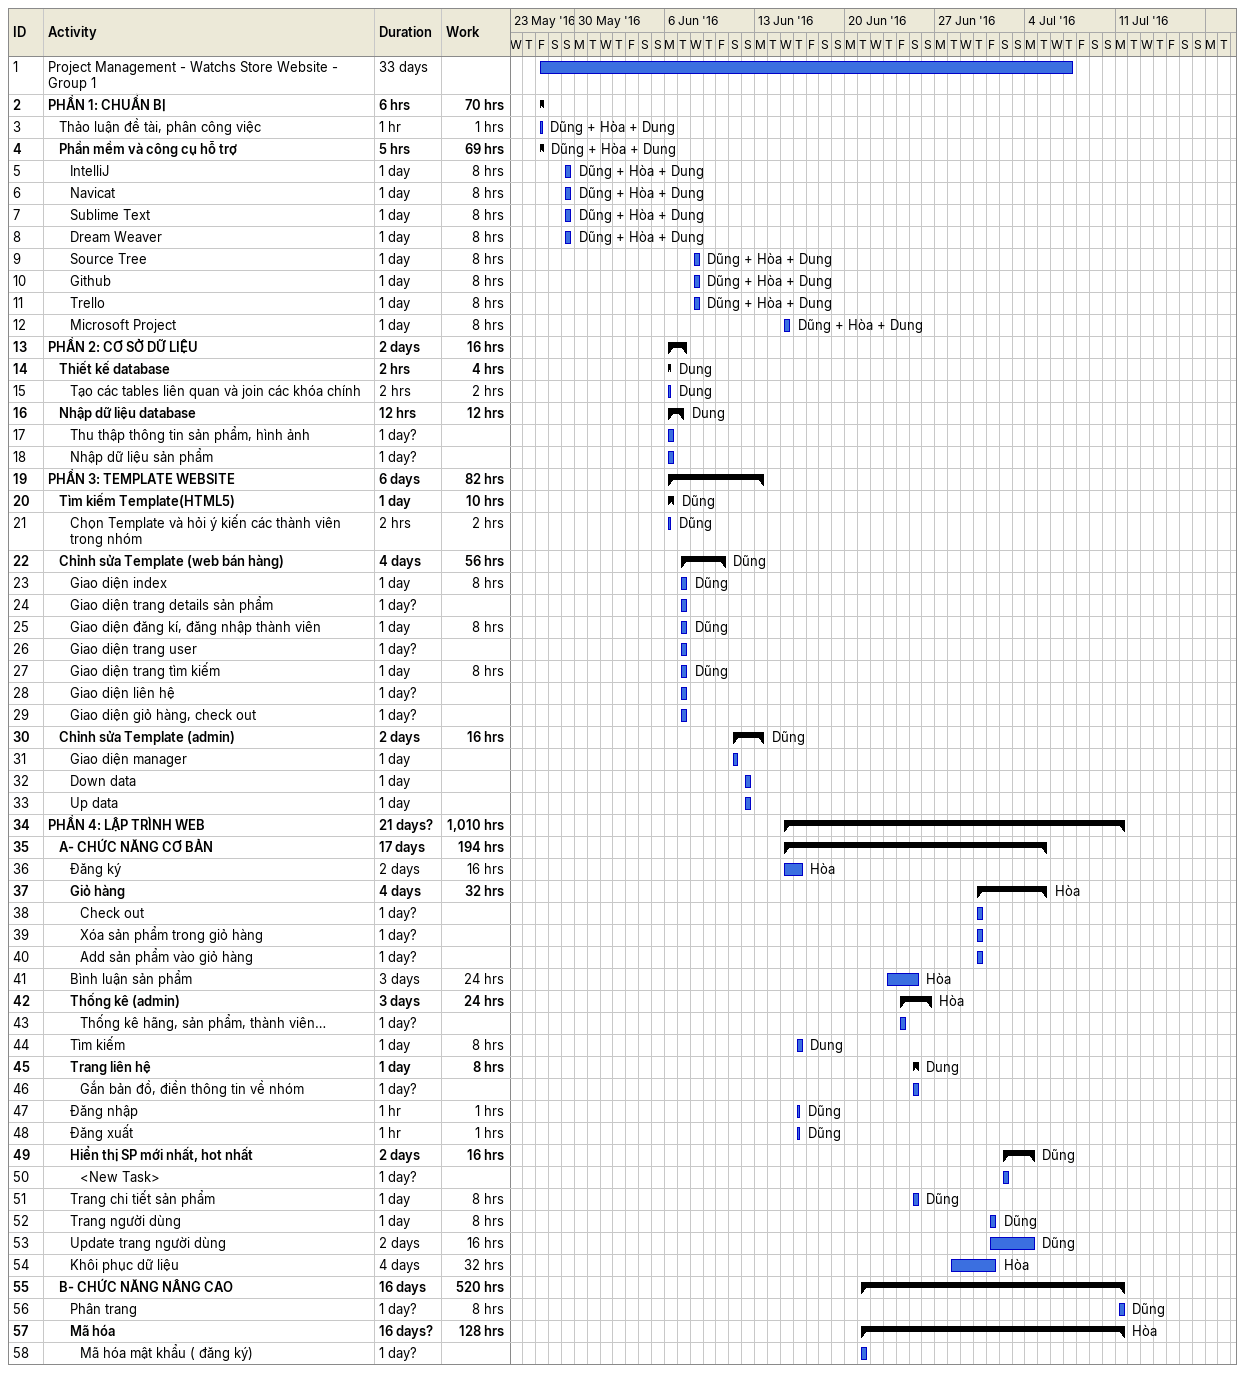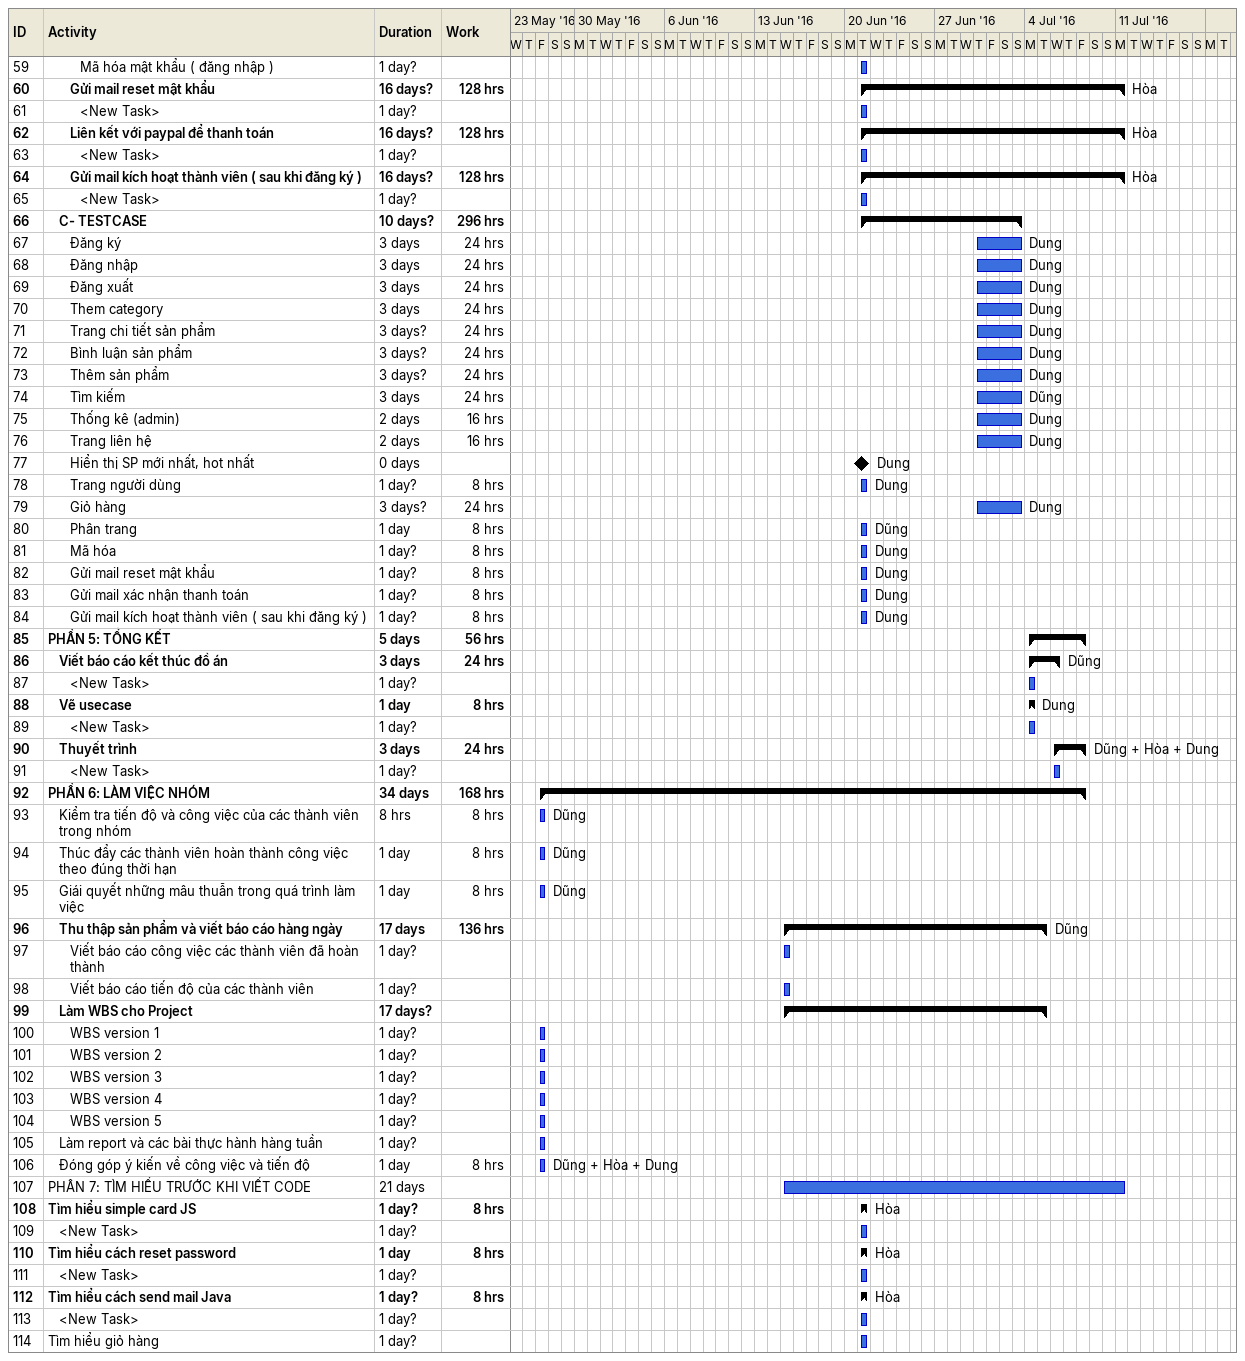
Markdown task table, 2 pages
| ID | Level | Task | Duration | Start | Finish | Resources | Work (h) |
|---|---|---|---|---|---|---|---|
| 1 | 1 | Project Management - Watchs Store Website - Group 1 | 33d | 2016-05-27 | 2016-07-07 |  |  |
| 2 | 1 | **PHẦN 1: CHUẨN BỊ** | 6h | 2016-05-27 | 2016-05-27 |  | 70 |
| 3 | 2 | Thảo luận đề tài, phân công việc | 1h | 2016-05-27 | 2016-05-27 | Dũng + Hòa + Dung | 1 |
| 4 | 2 | **Phần mềm và công cụ hỗ trợ** | 5h | 2016-05-27 | 2016-05-27 | Dũng + Hòa + Dung | 69 |
| 5 | 3 | IntelliJ | 1d | 2016-05-29 | 2016-05-29 | Dũng + Hòa + Dung | 8 |
| 6 | 3 | Navicat | 1d | 2016-05-29 | 2016-05-29 | Dũng + Hòa + Dung | 8 |
| 7 | 3 | Sublime Text | 1d | 2016-05-29 | 2016-05-29 | Dũng + Hòa + Dung | 8 |
| 8 | 3 | Dream Weaver | 1d | 2016-05-29 | 2016-05-29 | Dũng + Hòa + Dung | 8 |
| 9 | 3 | Source Tree | 1d | 2016-06-08 | 2016-06-08 | Dũng + Hòa + Dung | 8 |
| 10 | 3 | Github | 1d | 2016-06-08 | 2016-06-08 | Dũng + Hòa + Dung | 8 |
| 11 | 3 | Trello | 1d | 2016-06-08 | 2016-06-08 | Dũng + Hòa + Dung | 8 |
| 12 | 3 | Microsoft Project | 1d | 2016-06-15 | 2016-06-15 | Dũng + Hòa + Dung | 8 |
| 13 | 1 | **PHẦN 2: CƠ SỞ DỮ LIỆU** | 2d | 2016-06-06 | 2016-06-07 |  | 16 |
| 14 | 2 | **Thiết kế database** | 2h | 2016-06-06 | 2016-06-06 | Dung | 4 |
| 15 | 3 | Tạo các tables liên quan và join các khóa chính | 2h | 2016-06-06 | 2016-06-06 | Dung | 2 |
| 16 | 2 | **Nhập dữ liệu database** | 12h | 2016-06-06 | 2016-06-07 | Dung | 12 |
| 17 | 3 | Thu thập thông tin sản phẩm, hình ảnh | 1d? | 2016-06-06 | 2016-06-06 |  |  |
| 18 | 3 | Nhập dữ liệu sản phẩm | 1d? | 2016-06-06 | 2016-06-06 |  |  |
| 19 | 1 | **PHẦN 3: TEMPLATE WEBSITE** | 6d | 2016-06-06 | 2016-06-13 |  | 82 |
| 20 | 2 | **Tìm kiếm Template(HTML5)** | 1d | 2016-06-06 | 2016-06-06 | Dũng | 10 |
| 21 | 3 | Chọn Template và hỏi ý kiến các thành viên trong nhóm | 2h | 2016-06-06 | 2016-06-06 | Dũng | 2 |
| 22 | 2 | **Chỉnh sửa Template (web bán hàng)** | 4d | 2016-06-07 | 2016-06-10 | Dũng | 56 |
| 23 | 3 | Giao diện index | 1d | 2016-06-07 | 2016-06-07 | Dũng | 8 |
| 24 | 3 | Giao diện trang details sản phẩm | 1d? | 2016-06-07 | 2016-06-07 |  |  |
| 25 | 3 | Giao diện đăng kí, đăng nhập thành viên | 1d | 2016-06-07 | 2016-06-07 | Dũng | 8 |
| 26 | 3 | Giao diện trang user | 1d? | 2016-06-07 | 2016-06-07 |  |  |
| 27 | 3 | Giao diện trang tìm kiếm | 1d | 2016-06-07 | 2016-06-07 | Dũng | 8 |
| 28 | 3 | Giao diện liên hệ | 1d? | 2016-06-07 | 2016-06-07 |  |  |
| 29 | 3 | Giao diện giỏ hàng, check out | 1d? | 2016-06-07 | 2016-06-07 |  |  |
| 30 | 2 | **Chỉnh sửa Template (admin)** | 2d | 2016-06-11 | 2016-06-13 | Dũng | 16 |
| 31 | 3 | Giao diện manager | 1d | 2016-06-11 | 2016-06-11 |  |  |
| 32 | 3 | Down data | 1d | 2016-06-12 | 2016-06-12 |  |  |
| 33 | 3 | Up data | 1d | 2016-06-12 | 2016-06-12 |  |  |
| 34 | 1 | **PHẦN 4: LẬP TRÌNH WEB** | 21d? | 2016-06-15 | 2016-07-11 |  | 1010 |
| 35 | 2 | **A- CHỨC NĂNG CƠ BẢN** | 17d | 2016-06-15 | 2016-07-05 |  | 194 |
| 36 | 3 | Đăng ký | 2d | 2016-06-15 | 2016-06-16 | Hòa | 16 |
| 37 | 3 | **Giỏ hàng** | 4d | 2016-06-30 | 2016-07-05 | Hòa | 32 |
| 38 | 4 | Check out | 1d? | 2016-06-30 | 2016-06-30 |  |  |
| 39 | 4 | Xóa sản phẩm trong giỏ hàng | 1d? | 2016-06-30 | 2016-06-30 |  |  |
| 40 | 4 | Add sản phẩm vào giỏ hàng | 1d? | 2016-06-30 | 2016-06-30 |  |  |
| 41 | 3 | Bình luận sản phẩm | 3d | 2016-06-23 | 2016-06-25 | Hòa | 24 |
| 42 | 3 | **Thống kê (admin)** | 3d | 2016-06-24 | 2016-06-26 | Hòa | 24 |
| 43 | 4 | Thống kê hãng, sản phẩm, thành viên… | 1d? | 2016-06-24 | 2016-06-24 |  |  |
| 44 | 3 | Tìm kiếm | 1d | 2016-06-16 | 2016-06-16 | Dung | 8 |
| 45 | 3 | **Trang liên hệ** | 1d | 2016-06-25 | 2016-06-25 | Dung | 8 |
| 46 | 4 | Gắn bản đồ, điền thông tin về nhóm | 1d? | 2016-06-25 | 2016-06-25 |  |  |
| 47 | 3 | Đăng nhập | 1h | 2016-06-16 | 2016-06-16 | Dũng | 1 |
| 48 | 3 | Đăng xuất | 1h | 2016-06-16 | 2016-06-16 | Dũng | 1 |
| 49 | 3 | **Hiển thị SP mới nhất, hot nhất** | 2d | 2016-07-02 | 2016-07-04 | Dũng | 16 |
| 50 | 4 | <New Task> | 1d? | 2016-07-02 | 2016-07-02 |  |  |
| 51 | 3 | Trang chi tiết sản phẩm | 1d | 2016-06-25 | 2016-06-25 | Dũng | 8 |
| 52 | 3 | Trang người dùng | 1d | 2016-07-01 | 2016-07-01 | Dũng | 8 |
| 53 | 3 | Update trang người dùng | 2d | 2016-07-01 | 2016-07-04 | Dũng | 16 |
| 54 | 3 | Khôi phục dữ liệu | 4d | 2016-06-28 | 2016-07-01 | Hòa | 32 |
| 55 | 2 | **B- CHỨC NĂNG NÂNG CAO** | 16d | 2016-06-21 | 2016-07-11 |  | 520 |
| 56 | 3 | Phân trang | 1d? | 2016-07-11 | 2016-07-11 | Dũng | 8 |
| 57 | 3 | **Mã hóa** | 16d? | 2016-06-21 | 2016-07-11 | Hòa | 128 |
| 58 | 4 | Mã hóa mật khẩu ( đăng ký) | 1d? | 2016-06-21 | 2016-06-21 |  |  |
| 59 | 4 | Mã hóa mật khẩu ( đăng nhập ) | 1d? | 2016-06-21 | 2016-06-21 |  |  |
| 60 | 3 | **Gửi mail reset mật khẩu** | 16d? | 2016-06-21 | 2016-07-11 | Hòa | 128 |
| 61 | 4 | <New Task> | 1d? | 2016-06-21 | 2016-06-21 |  |  |
| 62 | 3 | **Liên kết với paypal để thanh toán** | 16d? | 2016-06-21 | 2016-07-11 | Hòa | 128 |
| 63 | 4 | <New Task> | 1d? | 2016-06-21 | 2016-06-21 |  |  |
| 64 | 3 | **Gửi mail kích hoạt thành viên ( sau khi đăng ký )** | 16d? | 2016-06-21 | 2016-07-11 | Hòa | 128 |
| 65 | 4 | <New Task> | 1d? | 2016-06-21 | 2016-06-21 |  |  |
| 66 | 2 | **C- TESTCASE** | 10d? | 2016-06-21 | 2016-07-03 |  | 296 |
| 67 | 3 | Đăng ký | 3d | 2016-06-30 | 2016-07-03 | Dung | 24 |
| 68 | 3 | Đăng nhập | 3d | 2016-06-30 | 2016-07-03 | Dung | 24 |
| 69 | 3 | Đăng xuất | 3d | 2016-06-30 | 2016-07-03 | Dung | 24 |
| 70 | 3 | Them category | 3d | 2016-06-30 | 2016-07-03 | Dung | 24 |
| 71 | 3 | Trang chi tiết sản phẩm | 3d? | 2016-06-30 | 2016-07-03 | Dung | 24 |
| 72 | 3 | Bình luận sản phẩm | 3d? | 2016-06-30 | 2016-07-03 | Dung | 24 |
| 73 | 3 | Thêm sản phẩm | 3d? | 2016-06-30 | 2016-07-03 | Dung | 24 |
| 74 | 3 | Tìm kiếm | 3d | 2016-06-30 | 2016-07-03 | Dũng | 24 |
| 75 | 3 | Thống kê (admin) | 2d | 2016-06-30 | 2016-07-03 | Dung | 16 |
| 76 | 3 | Trang liên hệ | 2d | 2016-06-30 | 2016-07-03 | Dung | 16 |
| 77 | 3 | Hiển thị SP mới nhất, hot nhất | 0d | 2016-06-21 | 2016-06-21 | Dung |  |
| 78 | 3 | Trang người dùng | 1d? | 2016-06-21 | 2016-06-21 | Dung | 8 |
| 79 | 3 | Giỏ hàng | 3d? | 2016-06-30 | 2016-07-03 | Dung | 24 |
| 80 | 3 | Phân trang | 1d | 2016-06-21 | 2016-06-21 | Dũng | 8 |
| 81 | 3 | Mã hóa | 1d? | 2016-06-21 | 2016-06-21 | Dung | 8 |
| 82 | 3 | Gửi mail reset mật khẩu | 1d? | 2016-06-21 | 2016-06-21 | Dung | 8 |
| 83 | 3 | Gửi mail xác nhận thanh toán | 1d? | 2016-06-21 | 2016-06-21 | Dung | 8 |
| 84 | 3 | Gửi mail kích hoạt thành viên ( sau khi đăng ký ) | 1d? | 2016-06-21 | 2016-06-21 | Dung | 8 |
| 85 | 1 | **PHẦN 5: TỔNG KẾT** | 5d | 2016-07-04 | 2016-07-08 |  | 56 |
| 86 | 2 | **Viết báo cáo kết thúc đồ án** | 3d | 2016-07-04 | 2016-07-06 | Dũng | 24 |
| 87 | 3 | <New Task> | 1d? | 2016-07-04 | 2016-07-04 |  |  |
| 88 | 2 | **Vẽ usecase** | 1d | 2016-07-04 | 2016-07-04 | Dung | 8 |
| 89 | 3 | <New Task> | 1d? | 2016-07-04 | 2016-07-04 |  |  |
| 90 | 2 | **Thuyết trình** | 3d | 2016-07-06 | 2016-07-08 | Dũng + Hòa + Dung | 24 |
| 91 | 3 | <New Task> | 1d? | 2016-07-06 | 2016-07-06 |  |  |
| 92 | 1 | **PHẦN 6: LÀM VIỆC NHÓM** | 34d | 2016-05-27 | 2016-07-08 |  | 168 |
| 93 | 2 | Kiểm tra tiến độ và công việc của các thành viên trong nhóm | 8h | 2016-05-27 | 2016-05-27 | Dũng | 8 |
| 94 | 2 | Thúc đẩy các thành viên hoàn thành công việc theo đúng thời hạn | 1d | 2016-05-27 | 2016-05-27 | Dũng | 8 |
| 95 | 2 | Giái quyết những mâu thuẫn trong quá trình làm việc | 1d | 2016-05-27 | 2016-05-27 | Dũng | 8 |
| 96 | 2 | **Thu thập sản phẩm và viết báo cáo hàng ngày** | 17d | 2016-06-15 | 2016-07-05 | Dũng | 136 |
| 97 | 3 | Viết báo cáo công việc các thành viên đã hoàn thành | 1d? | 2016-06-15 | 2016-06-15 |  |  |
| 98 | 3 | Viết báo cáo tiến độ của các thành viên | 1d? | 2016-06-15 | 2016-06-15 |  |  |
| 99 | 2 | **Làm WBS cho Project** | 17d? | 2016-06-15 | 2016-07-05 |  |  |
| 100 | 3 | WBS version 1 | 1d? | 2016-05-27 | 2016-05-27 |  |  |
| 101 | 3 | WBS version 2 | 1d? | 2016-05-27 | 2016-05-27 |  |  |
| 102 | 3 | WBS version 3 | 1d? | 2016-05-27 | 2016-05-27 |  |  |
| 103 | 3 | WBS version 4 | 1d? | 2016-05-27 | 2016-05-27 |  |  |
| 104 | 3 | WBS version 5 | 1d? | 2016-05-27 | 2016-05-27 |  |  |
| 105 | 2 | Làm report và các bài thực hành hàng tuần | 1d? | 2016-05-27 | 2016-05-27 |  |  |
| 106 | 2 | Đóng góp ý kiến về công việc và tiến độ | 1d | 2016-05-27 | 2016-05-27 | Dũng + Hòa + Dung | 8 |
| 107 | 1 | PHÂN 7: TÌM HIỂU TRƯỚC KHI VIẾT CODE | 21d | 2016-06-15 | 2016-07-11 |  |  |
| 108 | 1 | **Tìm hiểu simple card JS** | 1d? | 2016-06-21 | 2016-06-21 | Hòa | 8 |
| 109 | 2 | <New Task> | 1d? | 2016-06-21 | 2016-06-21 |  |  |
| 110 | 1 | **Tìm hiểu cách reset password** | 1d | 2016-06-21 | 2016-06-21 | Hòa | 8 |
| 111 | 2 | <New Task> | 1d? | 2016-06-21 | 2016-06-21 |  |  |
| 112 | 1 | **Tìm hiểu cách send mail Java** | 1d? | 2016-06-21 | 2016-06-21 | Hòa | 8 |
| 113 | 2 | <New Task> | 1d? | 2016-06-21 | 2016-06-21 |  |  |
| 114 | 1 | Tìm hiểu giỏ hàng | 1d? | 2016-06-21 | 2016-06-21 |  |  |
